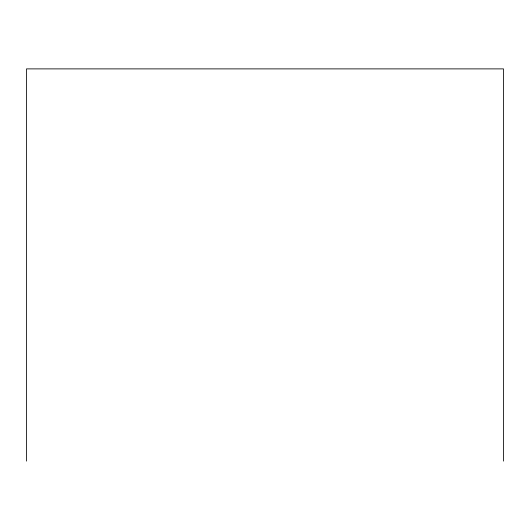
<?xml version="1.0" encoding="UTF-8"?>
<svg xmlns="http://www.w3.org/2000/svg" width="530" height="530" viewBox="0 0 530 530"><rect width="100%" height="100%" fill="white"/><g stroke="black" fill="none" stroke-linecap="round" stroke-linejoin="round"><path stroke-width="0.79" d="M503.5 461.113L503.5 68.887L26.5 68.887L26.5 461.113"/></g></svg>
